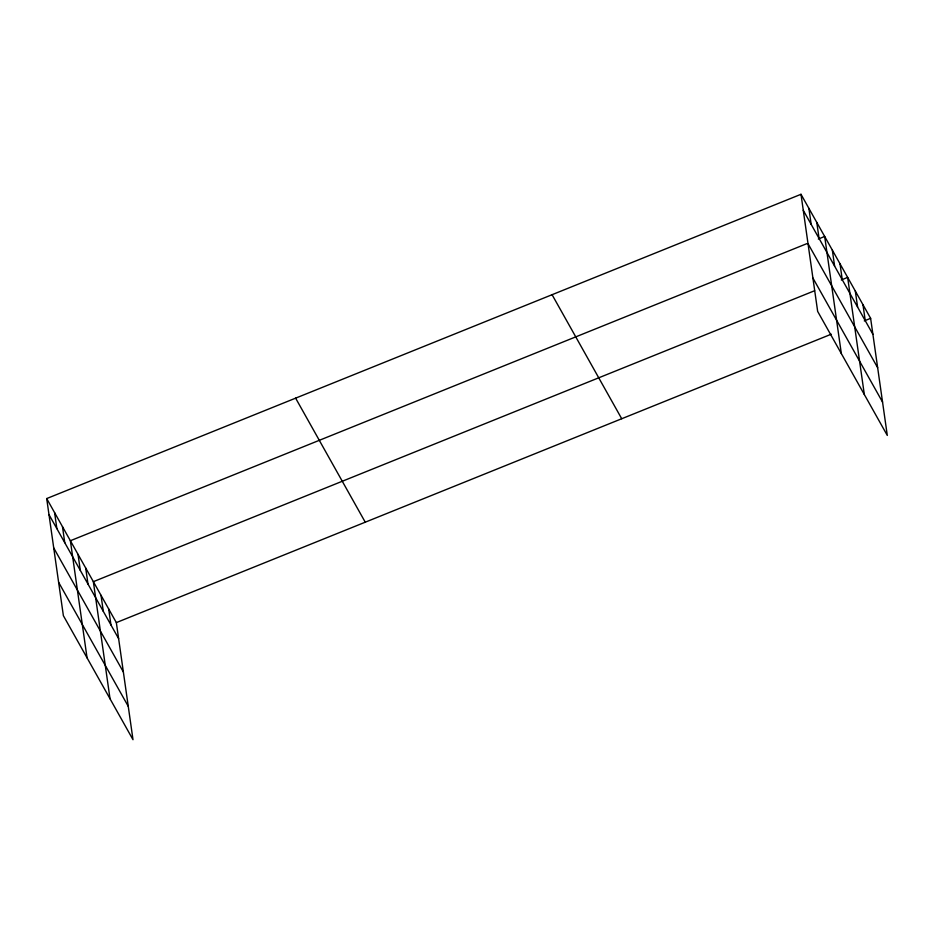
<?xml version="1.0" encoding="UTF-8"?>
<svg xmlns="http://www.w3.org/2000/svg" width="934" height="934" viewBox="0 0 934 934"><rect width="100%" height="100%" fill="white"/><g stroke="black" fill="none" stroke-linecap="round" stroke-linejoin="round"><path stroke-width="1.4" d="M46.7 498.569L116.341 622.604L133.002 739.705L63.372 615.669L46.7 498.569L800.998 194.295L870.628 318.331L887.3 435.431L817.659 311.396L800.998 194.295M806.894 243.634L70.377 540.739L87.049 657.84M818.324 239.022L824.675 236.465L841.336 353.566M814.635 290.719L93.353 581.672L110.025 698.772M841.301 279.955L847.652 277.398L864.324 394.498M116.341 622.604L831.26 334.209M864.289 320.887L870.628 318.331M803.275 210.313L872.916 334.349M808.027 243.669L877.656 367.704M812.919 278.04L882.548 402.075M552.076 294.7L621.717 418.736M295.623 398.153L365.252 522.188M48.977 514.587L118.618 638.622M53.728 547.943L123.37 671.978M58.62 582.314L128.262 706.349M862.969 304.682L865.258 320.712M855.311 291.034L857.599 307.064M839.993 263.75L842.27 279.78M832.334 250.114L834.611 266.132M816.783 222.409L819.06 238.427M808.891 208.352L811.167 224.37M108.683 608.956L110.959 624.986M101.024 595.308L103.3 611.338M85.695 568.024L87.983 584.054M78.036 554.387L80.312 570.405M62.485 526.683L64.761 542.701M54.592 512.626L56.869 528.644"/></g></svg>
